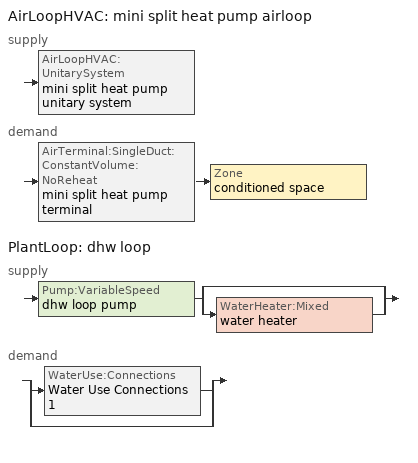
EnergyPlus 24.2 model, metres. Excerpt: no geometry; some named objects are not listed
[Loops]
AirLoopHVAC 'mini split heat pump airloop'
 supply: AirLoopHVAC:UnitarySystem 'mini split heat pump unitary system'
 demand: AirTerminal:SingleDuct:ConstantVolume:NoReheat 'mini split heat pump terminal' > Zone 'conditioned space'
PlantLoop 'dhw loop'
 supply: Pump:VariableSpeed 'dhw loop pump' > split
  | bypass
  | WaterHeater:Mixed 'water heater'
 demand: split
  | WaterUse:Connections 'Water Use Connections 1'
  | bypass
[ZoneControl:Thermostat]
conditioned space Thermostat: Zone or ZoneList=conditioned space; Control Type Schedule=conditioned space Thermostat Schedule; Control 1=conditioned space temperature setpoint; Temperature Difference Between Cutout And Setpoint {deltaC}=0
[ThermostatSetpoint:DualSetpoint]
conditioned space temperature setpoint: Heating Setpoint Temperature Schedule=heating setpoint; Cooling Setpoint Temperature Schedule=cooling setpoint
[AirLoopHVAC:UnitarySystem] Control Type=Load; Controlling Zone or Thermostat Location=conditioned space; Dehumidification Control Type=None; Availability Schedule=Always On Discrete; Fan Placement=BlowThrough; DX Heating Coil Sizing Ratio=1; Use DOAS DX Cooling Coil=No; Minimum Supply Air Temperature {C}=2; Latent Load Control=SensibleOnlyLoadControl; Heating Supply Air Flow Rate Method=SupplyAirFlowRate; No Load Supply Air Flow Rate Method=SupplyAirFlowRate; No Load Supply Air Flow Rate {m3/s}=0; No Load Supply Air Flow Rate Control Set To Low Speed=Yes; Maximum Supply Air Temperature {C}=48.8889; Maximum Outdoor Dry-Bulb Temperature for Supplemental Heater Operation {C}=21; Ancillary On-Cycle Electric Power {W}=0; Ancillary Off-Cycle Electric Power {W}=0
Name | Supply Fan | Supply Air Fan Operating Mode Schedule | Heating Coil | Cooling Supply Air Flow Rate Method | Heating Supply Air Flow Rate {m3/s} | Cooling Coil | Cooling Supply Air Flow Rate {m3/s} | Design Specification Multispeed Object
unit heater unitary system | unit heater supply fan | unit heater auto fan schedule | unit heater htg coil | None | 0.00141584
mini split heat pump unitary system | mini split heat pump supply fan | mini split heat pump auto fan schedule | mini split heat pump htg coil | SupplyAirFlowRate | 0.139696 | mini split heat pump clg coil | 0.139696 | Unitary System Performance Multispeed 1
[Fan:SystemModel] Availability Schedule=Always On Discrete; Speed Control Method=Discrete; Electric Power Minimum Flow Rate Fraction=0.2; Design Pressure Rise {Pa}=500; Motor Efficiency=1; Motor In Air Stream Fraction=1; Design Electric Power Consumption {W}=Autosize; Design Power Sizing Method=PowerPerFlow; Electric Power Per Unit Flow Rate Per Unit Pressure {W/((m3/s)-Pa)}=1.66667; Fan Total Efficiency=0.7; Motor Loss Radiative Fraction=0
Name | Design Maximum Air Flow Rate {m3/s} | Electric Power Per Unit Flow Rate {W/(m3/s)} | Number of Speeds | Speed Flow Fraction 1 | Speed Electric Power Fraction 1 | Speed Flow Fraction 2 | Speed Electric Power Fraction 2 | Speed Flow Fraction 3 | Speed Electric Power Fraction 3 | Speed Flow Fraction 4 | Speed Electric Power Fraction 4
unit heater supply fan | 0.00141584 | 1e-06 | 1 | 1 | 1
mini split heat pump supply fan | 0.17204 | 148.322 | 4 | 0.20706 | 0.00888 | 0.252 | 0.016 | 0.812 | 0.53539 | 1 | 1
[Coil:Heating:Fuel]
unit heater htg coil: Availability Schedule=Always On Discrete; Fuel Type=OtherFuel1; Burner Efficiency=0.3; Nominal Capacity {W}=0.293071; On Cycle Parasitic Electric Load {W}=0; Off Cycle Parasitic Fuel Load {W}=0
[ZoneHVAC:Baseboard:Convective:Electric]
electric baseboard: Availability Schedule=Always On Discrete; Heating Design Capacity {W}=19447.9; Efficiency=1
[AirTerminal:SingleDuct:ConstantVolume:NoReheat]
mini split heat pump terminal: Availability Schedule=Always On Discrete; Maximum Air Flow Rate {m3/s}=0.139696
[Zone equipment]
conditioned space: unit heater unitary system, electric baseboard, mini split heat pump terminal
[AirLoopHVAC]
mini split heat pump airloop: Design Supply Air Flow Rate {m3/s}=0.139696; Design Return Air Flow Fraction of Supply Air Flow=1
[Sizing:System]
mini split heat pump airloop: Type of Load to Size On=Sensible; Design Outdoor Air Flow Rate {m3/s}=Autosize; Central Heating Maximum System Air Flow Ratio=0.3; Preheat Design Temperature {C}=7; Preheat Design Humidity Ratio {kgWater/kgDryAir}=0.008; Precool Design Temperature {C}=12.8; Precool Design Humidity Ratio {kgWater/kgDryAir}=0.008; Central Cooling Design Supply Air Temperature {C}=12.8; Central Heating Design Supply Air Temperature {C}=16.7; Type of Zone Sum to Use=NonCoincident; 100% Outdoor Air in Cooling=Yes; 100% Outdoor Air in Heating=Yes; Central Cooling Design Supply Air Humidity Ratio {kgWater/kgDryAir}=0.0085; Central Heating Design Supply Air Humidity Ratio {kgWater/kgDryAir}=0.008; Cooling Supply Air Flow Rate Method=DesignDay; Cooling Supply Air Flow Rate {m3/s}=0; Cooling Supply Air Flow Rate Per Floor Area {m3/s-m2}=0.00996765; Cooling Fraction of Autosized Cooling Supply Air Flow Rate=1; Cooling Supply Air Flow Rate Per Unit Cooling Capacity {m3/s-W}=3.94755e-05; Heating Supply Air Flow Rate Method=DesignDay; Heating Supply Air Flow Rate {m3/s}=0; Heating Supply Air Flow Rate Per Floor Area {m3/s-m2}=0.00996765; Heating Fraction of Autosized Heating Supply Air Flow Rate=1; Heating Fraction of Autosized Cooling Supply Air Flow Rate=1; Heating Supply Air Flow Rate Per Unit Heating Capacity {m3/s-W}=3.15882e-05; System Outdoor Air Method=ZoneSum; Zone Maximum Outdoor Air Fraction=1; Cooling Design Capacity Method=CoolingDesignCapacity; Cooling Design Capacity {W}=Autosize; Cooling Design Capacity Per Floor Area {W/m2}=234.7; Fraction of Autosized Cooling Design Capacity=1; Heating Design Capacity Method=HeatingDesignCapacity; Heating Design Capacity {W}=Autosize; Heating Design Capacity Per Floor Area {W/m2}=157; Fraction of Autosized Heating Design Capacity=1; Central Cooling Capacity Control Method=OnOff; Occupant Diversity=Autosize
[AvailabilityManager:Scheduled]
mini split heat pump airloop Availability Manager: Schedule=Always On Discrete
[Coil:Heating:DX:MultiSpeed]
mini split heat pump htg coil: Availability Schedule=Always On Discrete; Minimum Outdoor Dry-Bulb Temperature for Compressor Operation {C}=-28.8889; Crankcase Heater Capacity {W}=50; Maximum Outdoor Dry-Bulb Temperature for Crankcase Heater Operation {C}=10; Defrost Energy Input Ratio Function of Temperature Curve=Defrosteir; Maximum Outdoor Dry-Bulb Temperature for Defrost Operation {C}=4.44444; Defrost Strategy=ReverseCycle; Defrost Control=Timed; Defrost Time Period Fraction=0.058333; Resistive Defrost Heater Capacity {W}=AutoSize; Apply Part Load Fraction to Speeds Greater than 1=No; Fuel Type=Electricity; Region number for Calculating HSPF=4; Number of Speeds=2; Speed Gross Rated Heating Capacity 1 {W}=806.475; Speed Gross Rated Heating COP 1 {W/W}=3.9844; Speed Rated Air Flow Rate 1 {m3/s}=0.0433122; Speed Rated Supply Air Fan Power Per Volume Flow Rate 2017 1 {W/(m3/s)}=773.3; Speed Rated Supply Air Fan Power Per Volume Flow Rate 2023 1 {W/(m3/s)}=934.4; Speed Heating Capacity Function of Temperature Curve Name 1=Heat-CAP-fT1; Speed Heating Capacity Function of Flow Fraction Curve Name 1=Heat-CAP-fFF1; Speed Energy Input Ratio Function of Temperature Curve Name 1=Heat-EIR-fT1; Speed Energy Input Ratio Function of Flow Fraction Curve Name 1=Heat-EIR-fFF1; Speed Part Load Fraction Correlation Curve Name 1=Heat-PLF-fPLR1; Speed Rated Waste Heat Fraction of Power Input 1=0.2; Speed Waste Heat Function of Temperature Curve Name 1=ConstantBiquadratic 1; Speed Gross Rated Heating Capacity 2 {W}=3176.48; Speed Gross Rated Heating COP 2 {W/W}=2.70544; Speed Rated Air Flow Rate 2 {m3/s}=0.171877; Speed Rated Supply Air Fan Power Per Volume Flow Rate 2017 2 {W/(m3/s)}=773.3; Speed Rated Supply Air Fan Power Per Volume Flow Rate 2023 2 {W/(m3/s)}=934.4; Speed Heating Capacity Function of Temperature Curve Name 2=Heat-CAP-fT2; Speed Heating Capacity Function of Flow Fraction Curve Name 2=Heat-CAP-fFF2; Speed Energy Input Ratio Function of Temperature Curve Name 2=Heat-EIR-fT2; Speed Energy Input Ratio Function of Flow Fraction Curve Name 2=Heat-EIR-fFF2; Speed Part Load Fraction Correlation Curve Name 2=Heat-PLF-fPLR2; Speed Rated Waste Heat Fraction of Power Input 2=0.2; Speed Waste Heat Function of Temperature Curve Name 2=ConstantBiquadratic 1
[Coil:Cooling:DX:MultiSpeed]
mini split heat pump clg coil: Availability Schedule=Always On Discrete; Condenser Type=AirCooled; Minimum Outdoor Dry-Bulb Temperature for Compressor Operation {C}=-25; Apply Part Load Fraction to Speeds Greater than 1=No; Apply Latent Degradation to Speeds Greater than 1=No; Crankcase Heater Capacity {W}=50; Maximum Outdoor Dry-Bulb Temperature for Crankcase Heater Operation {C}=10; Basin Heater Capacity {W/K}=0; Basin Heater Setpoint Temperature {C}=2; Fuel Type=Electricity; Number of Speeds=2; Speed Gross Rated Total Cooling Capacity 1 {W}=663.212; Speed Gross Rated Sensible Heat Ratio 1=0.806404; Speed Gross Rated Cooling COP 1 {W/W}=3.24129; Speed Rated Air Flow Rate 1 {m3/s}=0.035588; Speed Rated Evaporator Fan Power Per Volume Flow Rate 2017 1 {W/(m3/s)}=773.3; Speed Rated Evaporator Fan Power Per Volume Flow Rate 2023 1 {W/(m3/s)}=934.4; Speed Total Cooling Capacity Function of Temperature Curve Name 1=Cool-CAP-fT1; Speed Total Cooling Capacity Function of Flow Fraction Curve Name 1=Cool-CAP-fFF1; Speed Energy Input Ratio Function of Temperature Curve Name 1=Cool-EIR-fT1; Speed Energy Input Ratio Function of Flow Fraction Curve Name 1=Cool-EIR-fFF1; Speed Part Load Fraction Correlation Curve Name 1=Cool-PLF-fPLR1; Speed Nominal Time for Condensate Removal to Begin 1 {s}=1000; Speed Ratio of Initial Moisture Evaporation Rate and Steady State Latent Capacity 1=1.5; Speed Maximum Cycling Rate 1 {cycles/hr}=3; Speed Latent Capacity Time Constant 1 {s}=45; Speed Rated Waste Heat Fraction of Power Input 1=0.2; Speed Waste Heat Function of Temperature Curve Name 1=ConstantBiquadratic; Speed Evaporative Condenser Effectiveness 1=0.9; Speed Evaporative Condenser Air Flow Rate 1 {m3/s}=AutoSize; Speed Rated Evaporative Condenser Pump Power Consumption 1 {W}=AutoSize; Speed Gross Rated Total Cooling Capacity 2 {W}=2613.66; Speed Gross Rated Sensible Heat Ratio 2=0.759942; Speed Gross Rated Cooling COP 2 {W/W}=2.58185; Speed Rated Air Flow Rate 2 {m3/s}=0.139564; Speed Rated Evaporator Fan Power Per Volume Flow Rate 2017 2 {W/(m3/s)}=773.3; Speed Rated Evaporator Fan Power Per Volume Flow Rate 2023 2 {W/(m3/s)}=934.4; Speed Total Cooling Capacity Function of Temperature Curve Name 2=Cool-CAP-fT2; Speed Total Cooling Capacity Function of Flow Fraction Curve Name 2=Cool-CAP-fFF2; Speed Energy Input Ratio Function of Temperature Curve Name 2=Cool-EIR-fT2; Speed Energy Input Ratio Function of Flow Fraction Curve Name 2=Cool-EIR-fFF2; Speed Part Load Fraction Correlation Curve Name 2=Cool-PLF-fPLR2; Speed Nominal Time for Condensate Removal to Begin 2 {s}=1000; Speed Ratio of Initial Moisture Evaporation Rate and Steady State Latent Capacity 2=1.5; Speed Maximum Cycling Rate 2 {cycles/hr}=3; Speed Latent Capacity Time Constant 2 {s}=45; Speed Rated Waste Heat Fraction of Power Input 2=0.2; Speed Waste Heat Function of Temperature Curve Name 2=ConstantBiquadratic; Speed Evaporative Condenser Effectiveness 2=0.9; Speed Evaporative Condenser Air Flow Rate 2 {m3/s}=AutoSize; Speed Rated Evaporative Condenser Pump Power Consumption 2 {W}=AutoSize
[UnitarySystemPerformance:Multispeed]
Unitary System Performance Multispeed 1: Number of Speeds for Heating=2; Number of Speeds for Cooling=2; Single Mode Operation=No; No Load Supply Air Flow Rate Ratio=1; Heating Speed Supply Air Flow Ratio 1=0.310345; Cooling Speed Supply Air Flow Ratio 1=0.255; Heating Speed Supply Air Flow Ratio 2=1.23153; Cooling Speed Supply Air Flow Ratio 2=1
[PlantLoop]
dhw loop: Fluid Type=Water; Plant Equipment Operation Scheme=dhw loop Operation Schemes; Maximum Loop Temperature {C}=100; Minimum Loop Temperature {C}=0; Maximum Loop Flow Rate {m3/s}=0.01; Minimum Loop Flow Rate {m3/s}=0; Plant Loop Volume {m3}=0.003; Load Distribution Scheme=Optimal; Plant Loop Demand Calculation Scheme=SingleSetpoint; Common Pipe Simulation=None
[Sizing:Plant]
dhw loop: Loop Type=Heating; Design Loop Exit Temperature {C}=56; Loop Design Temperature Difference {deltaC}=5.55556; Sizing Option=NonCoincident; Zone Timesteps in Averaging Window=1; Coincident Sizing Factor Mode=None
[Pump:VariableSpeed]
dhw loop pump: Design Maximum Flow Rate {m3/s}=0.01; Design Pump Head {Pa}=1; Design Power Consumption {W}=0; Motor Efficiency=0.85; Fraction of Motor Inefficiencies to Fluid Stream=0; Coefficient 1 of the Part Load Performance Curve=0; Coefficient 2 of the Part Load Performance Curve=1; Coefficient 3 of the Part Load Performance Curve=0; Coefficient 4 of the Part Load Performance Curve=0; Design Minimum Flow Rate {m3/s}=0; Pump Control Type=Intermittent; Skin Loss Radiative Fraction=0.5; Design Power Sizing Method=PowerPerFlowPerPressure; Design Electric Power per Unit Flow Rate {W/(m3/s)}=348701.1; Design Shaft Power per Unit Flow Rate per Unit Head {W/((m3/s)-Pa)}=1.28205; Design Minimum Flow Rate Fraction=0
[WaterHeater:Mixed]
water heater: Tank Volume {m3}=0.221447; Setpoint Temperature Schedule=water heater setpoint; Deadband Temperature Difference {deltaC}=2; Maximum Temperature Limit {C}=99; Heater Control Type=Cycle; Heater Maximum Capacity {W}=5500.06; Heater Minimum Capacity {W}=0; Heater Ignition Minimum Flow Rate {m3/s}=0; Heater Ignition Delay {s}=0; Heater Fuel Type=Electricity; Heater Thermal Efficiency=1; Off Cycle Parasitic Fuel Consumption Rate {W}=0; Off Cycle Parasitic Fuel Type=Electricity; Off Cycle Parasitic Heat Fraction to Tank=0; On Cycle Parasitic Fuel Consumption Rate {W}=0; On Cycle Parasitic Fuel Type=Electricity; On Cycle Parasitic Heat Fraction to Tank=0; Ambient Temperature Indicator=Zone; Ambient Temperature Zone=conditioned space; Off Cycle Loss Coefficient to Ambient Temperature {W/K}=2.93714; Off Cycle Loss Fraction to Zone=1; On Cycle Loss Coefficient to Ambient Temperature {W/K}=2.93714; On Cycle Loss Fraction to Zone=1; Use Side Effectiveness=1; Source Side Effectiveness=1; Use Side Design Flow Rate {m3/s}=Autosize; Source Side Design Flow Rate {m3/s}=Autosize; Indirect Water Heating Recovery Time {hr}=1.5; Source Side Flow Control Mode=IndirectHeatPrimarySetpoint
[WaterHeater:Sizing]
water heater: Design Mode=PeakDraw; Time Storage Can Meet Peak Draw {hr}=0.538503; Time for Tank Recovery {hr}=0; Nominal Tank Volume for Autosizing Plant Connections {m3}=1
[SetpointManager:Scheduled]
Setpoint Manager Scheduled 1: Control Variable=Temperature; Schedule=dhw temp
[WaterUse:Connections]
Water Use Connections 1: Drain Water Heat Exchanger Type=None; Drain Water Heat Exchanger Destination=Plant; Water Use Equipment Name 1=dhw fixtures; Water Use Equipment Name 2=dhw distribution waste; Water Use Equipment Name 3=clothes washer; Water Use Equipment Name 4=dishwasher
[WaterUse:Equipment]
Name | Peak Flow Rate {m3/s} | Flow Rate Fraction Schedule | Target Temperature Schedule
dhw fixtures | 4.4366e-06 | dhw fixtures schedule | mixed water temperature schedule
dhw distribution waste | 1.34499e-06 | dhw fixtures schedule | mixed water temperature schedule
clothes washer | 9.69919e-07 | clothes washer schedule
dishwasher | 2.90872e-07 | dishwasher schedule
[PlantEquipmentOperationSchemes]
dhw loop Operation Schemes: Control Scheme Object Type 1=PlantEquipmentOperation:HeatingLoad; Control Scheme Name 1=dhw loop Heating Operation Scheme; Control Scheme Schedule Name 1=Always On Discrete
[PlantEquipmentOperation:HeatingLoad]
dhw loop Heating Operation Scheme: Load Range Lower Limit 1 {W}=0; Load Range Upper Limit 1 {W}=1000000000; Range Equipment List Name 1=dhw loop Heating Equipment List
[PlantEquipmentList]
dhw loop Heating Equipment List: WaterHeater:Mixed, water heater
[EnergyManagementSystem:GlobalVariable]
infil_program_Qfan
infil_program_Qinf
mini_split_heat_pump_airloop_Fan_RTF
natural_vent_program_Qnv
natural_vent_program_Qwhf
[EnergyManagementSystem:InternalVariable]
mini_split_heat_pump_airloop_max_sup_fan_mfr: Internal Data Index Key=mini split heat pump supply fan; Internal Data Type=Fan Maximum Mass Flow Rate
[EnergyManagementSystem:Sensor]
Name | Output:Variable or Output:Meter Index Key | Output:Variable or Output:Meter
airflow_gain | infil flow | Infiltration Sensible Heat Gain Energy
airflow_gain_1 | natural vent flow | Infiltration Sensible Heat Gain Energy
airflow_gain_2 | whole house fan flow | Infiltration Sensible Heat Gain Energy
airflow_loss | infil flow | Infiltration Sensible Heat Loss Energy
airflow_loss_1 | natural vent flow | Infiltration Sensible Heat Loss Energy
airflow_loss_2 | whole house fan flow | Infiltration Sensible Heat Loss Energy
clg_load_cond |  | Cooling:EnergyTransfer:Zone:CONDITIONED SPACE
clg_sp_s; clg_sp_s_1 | cooling setpoint | Schedule Value
clothes_dryer_exhaust_0_sch_s | clothes dryer exhaust 0 schedule | Schedule Value
conditioned_space_clg_unmet_s | conditioned space | Zone Cooling Setpoint Not Met Time
conditioned_space_htg_unmet_s | conditioned space | Zone Heating Setpoint Not Met Time
cool_season | cooling season schedule | Schedule Value
dhw_loss | water heater | Water Heater Heat Loss Energy
dhw_rtf | water heater | Water Heater Runtime Fraction
fridge_tin_s; tin_s; tin_s_1 | conditioned space | Zone Mean Air Temperature
htg_load_cond |  | Heating:EnergyTransfer:Zone:CONDITIONED SPACE
htg_sp_s; htg_sp_s_1 | heating setpoint | Schedule Value
ig_ee_conv | clothes dryer | Electric Equipment Convective Heating Energy
ig_ee_conv_1 | clothes washer | Electric Equipment Convective Heating Energy
ig_ee_conv_2 | cooking range | Electric Equipment Convective Heating Energy
ig_ee_conv_3 | dishwasher | Electric Equipment Convective Heating Energy
ig_ee_conv_4 | fridge | Electric Equipment Convective Heating Energy
ig_ee_conv_5 | misc plug loads | Electric Equipment Convective Heating Energy
ig_ee_conv_6 | whole house fan | Electric Equipment Convective Heating Energy
ig_ee_rad | clothes dryer | Electric Equipment Radiant Heating Energy
ig_ee_rad_1 | clothes washer | Electric Equipment Radiant Heating Energy
ig_ee_rad_2 | cooking range | Electric Equipment Radiant Heating Energy
ig_ee_rad_3 | dishwasher | Electric Equipment Radiant Heating Energy
ig_ee_rad_4 | fridge | Electric Equipment Radiant Heating Energy
ig_ee_rad_5 | misc plug loads | Electric Equipment Radiant Heating Energy
ig_ee_rad_6 | whole house fan | Electric Equipment Radiant Heating Energy
ig_lgt_conv | interior lighting | Lights Convective Heating Energy
ig_lgt_rad | interior lighting | Lights Radiant Heating Energy
ig_lgt_vis | interior lighting | Lights Visible Radiation Heating Energy
ig_oe_conv | clothes dryer 1 | Other Equipment Convective Heating Energy
ig_oe_conv_1 | cooking range 1 | Other Equipment Convective Heating Energy
ig_oe_conv_2 | general water use latent | Other Equipment Convective Heating Energy
ig_oe_conv_3 | general water use sensible | Other Equipment Convective Heating Energy
ig_oe_conv_4 | water heater energy adjustment1 | Other Equipment Convective Heating Energy
ig_oe_rad | clothes dryer 1 | Other Equipment Radiant Heating Energy
ig_oe_rad_1 | cooking range 1 | Other Equipment Radiant Heating Energy
ig_oe_rad_2 | general water use latent | Other Equipment Radiant Heating Energy
ig_oe_rad_3 | general water use sensible | Other Equipment Radiant Heating Energy
ig_oe_rad_4 | water heater energy adjustment1 | Other Equipment Radiant Heating Energy
ig_ppl_conv | occupants | People Convective Heating Energy
ig_ppl_rad | occupants | People Radiant Heating Energy
im_conv | furniture mass conditioned space 1 | Surface Inside Face Convection Heat Gain Energy
im_conv_1 | partition wall mass | Surface Inside Face Convection Heat Gain Energy
im_ig | furniture mass conditioned space 1 | Surface Inside Face Internal Gains Radiation Heat Gain Energy
im_ig_1 | partition wall mass | Surface Inside Face Internal Gains Radiation Heat Gain Energy
im_lgt | furniture mass conditioned space 1 | Surface Inside Face Lights Radiation Heat Gain Energy
im_lgt_1 | partition wall mass | Surface Inside Face Lights Radiation Heat Gain Energy
im_sol | furniture mass conditioned space 1 | Surface Inside Face Solar Radiation Heat Gain Energy
im_sol_1 | partition wall mass | Surface Inside Face Solar Radiation Heat Gain Energy
im_surf | furniture mass conditioned space 1 | Surface Inside Face Net Surface Thermal Radiation Heat Gain Energy
im_surf_1 | partition wall mass | Surface Inside Face Net Surface Thermal Radiation Heat Gain Energy
mech_vent_bath_fan_0_sch_s | mech vent bath fan 0 schedule | Schedule Value
mech_vent_range_fan_0_sch_s | mech vent range fan 0 schedule | Schedule Value
mini_split_heat_pump_airloop_Fan_RTF_s | mini split heat pump supply fan | Fan Runtime Fraction Speed 1
mini_split_heat_pump_airloop_Fan_RTF_s_1 | mini split heat pump supply fan | Fan Runtime Fraction Speed 2
mini_split_heat_pump_airloop_Fan_RTF_s_2 | mini split heat pump supply fan | Fan Runtime Fraction Speed 3
mini_split_heat_pump_airloop_Fan_RTF_s_3 | mini split heat pump supply fan | Fan Runtime Fraction Speed 4
mini_split_heat_pump_clg_coil_s | mini split heat pump clg coil | Cooling Coil Total Cooling Energy
mini_split_heat_pump_htg_coil_s | mini split heat pump htg coil | Heating Coil Heating Energy
mini_split_heat_pump_supply_fan_s | mini split heat pump supply fan | Fan Electricity Energy
mv_conv | mech vent bath fan 0 | Electric Equipment Convective Heating Energy
mv_conv_1 | mech vent house fan | Electric Equipment Convective Heating Energy
mv_conv_2 | mech vent house fan cfis | Electric Equipment Convective Heating Energy
mv_conv_3 | mech vent range fan 0 | Electric Equipment Convective Heating Energy
mv_conv_4 | mech vent house fan latent load | Other Equipment Convective Heating Energy
mv_conv_5 | mech vent house fan sensible load | Other Equipment Convective Heating Energy
mv_rad | mech vent bath fan 0 | Electric Equipment Radiant Heating Energy
mv_rad_1 | mech vent house fan | Electric Equipment Radiant Heating Energy
mv_rad_2 | mech vent house fan cfis | Electric Equipment Radiant Heating Energy
mv_rad_3 | mech vent range fan 0 | Electric Equipment Radiant Heating Energy
mv_rad_4 | mech vent house fan latent load | Other Equipment Radiant Heating Energy
mv_rad_5 | mech vent house fan sensible load | Other Equipment Radiant Heating Energy
natural_vent_s | natural vent schedule | Schedule Value
out_pb_s |  | Site Outdoor Air Barometric Pressure
out_wt_s |  | Site Outdoor Air Humidity Ratio
site_vw_s |  | Site Wind Speed
ss_back_out | Window1 | Surface Window Shortwave from Zone Back Out Window Heat Transfer Rate
ss_back_out_1 | Window10 | Surface Window Shortwave from Zone Back Out Window Heat Transfer Rate
ss_back_out_10 | Window5 | Surface Window Shortwave from Zone Back Out Window Heat Transfer Rate
ss_back_out_11 | Window6 | Surface Window Shortwave from Zone Back Out Window Heat Transfer Rate
ss_back_out_12 | Window8 | Surface Window Shortwave from Zone Back Out Window Heat Transfer Rate
ss_back_out_13 | Window9 | Surface Window Shortwave from Zone Back Out Window Heat Transfer Rate
ss_back_out_2 | Window11 | Surface Window Shortwave from Zone Back Out Window Heat Transfer Rate
ss_back_out_3 | Window13 | Surface Window Shortwave from Zone Back Out Window Heat Transfer Rate
ss_back_out_4 | Window15 | Surface Window Shortwave from Zone Back Out Window Heat Transfer Rate
ss_back_out_5 | Window16 | Surface Window Shortwave from Zone Back Out Window Heat Transfer Rate
ss_back_out_6 | Window17 | Surface Window Shortwave from Zone Back Out Window Heat Transfer Rate
ss_back_out_7 | Window2 | Surface Window Shortwave from Zone Back Out Window Heat Transfer Rate
ss_back_out_8 | Window3 | Surface Window Shortwave from Zone Back Out Window Heat Transfer Rate
ss_back_out_9 | Window4 | Surface Window Shortwave from Zone Back Out Window Heat Transfer Rate
ss_conv | Door1 | Surface Inside Face Convection Heat Gain Energy
ss_conv_1 | Door2 | Surface Inside Face Convection Heat Gain Energy
ss_conv_10 | Window3 | Surface Inside Face Convection Heat Gain Energy
ss_conv_11 | Window4 | Surface Inside Face Convection Heat Gain Energy
ss_conv_12 | Window5 | Surface Inside Face Convection Heat Gain Energy
ss_conv_13 | Window6 | Surface Inside Face Convection Heat Gain Energy
ss_conv_14 | Window8 | Surface Inside Face Convection Heat Gain Energy
ss_conv_15 | Window9 | Surface Inside Face Convection Heat Gain Energy
ss_conv_2 | Window1 | Surface Inside Face Convection Heat Gain Energy
ss_conv_3 | Window10 | Surface Inside Face Convection Heat Gain Energy
ss_conv_4 | Window11 | Surface Inside Face Convection Heat Gain Energy
ss_conv_5 | Window13 | Surface Inside Face Convection Heat Gain Energy
ss_conv_6 | Window15 | Surface Inside Face Convection Heat Gain Energy
ss_conv_7 | Window16 | Surface Inside Face Convection Heat Gain Energy
ss_conv_8 | Window17 | Surface Inside Face Convection Heat Gain Energy
ss_conv_9 | Window2 | Surface Inside Face Convection Heat Gain Energy
ss_ig | Door1 | Surface Inside Face Internal Gains Radiation Heat Gain Energy
ss_ig_1 | Door2 | Surface Inside Face Internal Gains Radiation Heat Gain Energy
ss_ig_10 | Window3 | Surface Inside Face Internal Gains Radiation Heat Gain Energy
ss_ig_11 | Window4 | Surface Inside Face Internal Gains Radiation Heat Gain Energy
ss_ig_12 | Window5 | Surface Inside Face Internal Gains Radiation Heat Gain Energy
ss_ig_13 | Window6 | Surface Inside Face Internal Gains Radiation Heat Gain Energy
ss_ig_14 | Window8 | Surface Inside Face Internal Gains Radiation Heat Gain Energy
ss_ig_15 | Window9 | Surface Inside Face Internal Gains Radiation Heat Gain Energy
ss_ig_2 | Window1 | Surface Inside Face Internal Gains Radiation Heat Gain Energy
ss_ig_3 | Window10 | Surface Inside Face Internal Gains Radiation Heat Gain Energy
ss_ig_4 | Window11 | Surface Inside Face Internal Gains Radiation Heat Gain Energy
ss_ig_5 | Window13 | Surface Inside Face Internal Gains Radiation Heat Gain Energy
ss_ig_6 | Window15 | Surface Inside Face Internal Gains Radiation Heat Gain Energy
ss_ig_7 | Window16 | Surface Inside Face Internal Gains Radiation Heat Gain Energy
ss_ig_8 | Window17 | Surface Inside Face Internal Gains Radiation Heat Gain Energy
ss_ig_9 | Window2 | Surface Inside Face Internal Gains Radiation Heat Gain Energy
ss_lgt | Door1 | Surface Inside Face Lights Radiation Heat Gain Energy
ss_lgt_1 | Door2 | Surface Inside Face Lights Radiation Heat Gain Energy
ss_sol | Door1 | Surface Inside Face Solar Radiation Heat Gain Energy
ss_sol_1 | Door2 | Surface Inside Face Solar Radiation Heat Gain Energy
ss_surf | Door1 | Surface Inside Face Net Surface Thermal Radiation Heat Gain Energy
ss_surf_1 | Door2 | Surface Inside Face Net Surface Thermal Radiation Heat Gain Energy
ss_surf_10 | Window3 | Surface Inside Face Net Surface Thermal Radiation Heat Gain Energy
ss_surf_11 | Window4 | Surface Inside Face Net Surface Thermal Radiation Heat Gain Energy
ss_surf_12 | Window5 | Surface Inside Face Net Surface Thermal Radiation Heat Gain Energy
ss_surf_13 | Window6 | Surface Inside Face Net Surface Thermal Radiation Heat Gain Energy
ss_surf_14 | Window8 | Surface Inside Face Net Surface Thermal Radiation Heat Gain Energy
ss_surf_15 | Window9 | Surface Inside Face Net Surface Thermal Radiation Heat Gain Energy
ss_surf_2 | Window1 | Surface Inside Face Net Surface Thermal Radiation Heat Gain Energy
ss_surf_3 | Window10 | Surface Inside Face Net Surface Thermal Radiation Heat Gain Energy
ss_surf_4 | Window11 | Surface Inside Face Net Surface Thermal Radiation Heat Gain Energy
ss_surf_5 | Window13 | Surface Inside Face Net Surface Thermal Radiation Heat Gain Energy
ss_surf_6 | Window15 | Surface Inside Face Net Surface Thermal Radiation Heat Gain Energy
ss_surf_7 | Window16 | Surface Inside Face Net Surface Thermal Radiation Heat Gain Energy
ss_surf_8 | Window17 | Surface Inside Face Net Surface Thermal Radiation Heat Gain Energy
ss_surf_9 | Window2 | Surface Inside Face Net Surface Thermal Radiation Heat Gain Energy
ss_trans_in | Window1 | Surface Window Transmitted Solar Radiation Rate
ss_trans_in_1 | Window10 | Surface Window Transmitted Solar Radiation Rate
ss_trans_in_10 | Window5 | Surface Window Transmitted Solar Radiation Rate
ss_trans_in_11 | Window6 | Surface Window Transmitted Solar Radiation Rate
ss_trans_in_12 | Window8 | Surface Window Transmitted Solar Radiation Rate
ss_trans_in_13 | Window9 | Surface Window Transmitted Solar Radiation Rate
ss_trans_in_2 | Window11 | Surface Window Transmitted Solar Radiation Rate
ss_trans_in_3 | Window13 | Surface Window Transmitted Solar Radiation Rate
ss_trans_in_4 | Window15 | Surface Window Transmitted Solar Radiation Rate
ss_trans_in_5 | Window16 | Surface Window Transmitted Solar Radiation Rate
ss_trans_in_6 | Window17 | Surface Window Transmitted Solar Radiation Rate
ss_trans_in_7 | Window2 | Surface Window Transmitted Solar Radiation Rate
ss_trans_in_8 | Window3 | Surface Window Transmitted Solar Radiation Rate
ss_trans_in_9 | Window4 | Surface Window Transmitted Solar Radiation Rate
ss_trans_out | Window1 | Surface Inside Face Initial Transmitted Diffuse Transmitted Out Window Solar Radiation Rate
ss_trans_out_1 | Window10 | Surface Inside Face Initial Transmitted Diffuse Transmitted Out Window Solar Radiation Rate
ss_trans_out_10 | Window5 | Surface Inside Face Initial Transmitted Diffuse Transmitted Out Window Solar Radiation Rate
ss_trans_out_11 | Window6 | Surface Inside Face Initial Transmitted Diffuse Transmitted Out Window Solar Radiation Rate
ss_trans_out_12 | Window8 | Surface Inside Face Initial Transmitted Diffuse Transmitted Out Window Solar Radiation Rate
ss_trans_out_13 | Window9 | Surface Inside Face Initial Transmitted Diffuse Transmitted Out Window Solar Radiation Rate
ss_trans_out_2 | Window11 | Surface Inside Face Initial Transmitted Diffuse Transmitted Out Window Solar Radiation Rate
ss_trans_out_3 | Window13 | Surface Inside Face Initial Transmitted Diffuse Transmitted Out Window Solar Radiation Rate
ss_trans_out_4 | Window15 | Surface Inside Face Initial Transmitted Diffuse Transmitted Out Window Solar Radiation Rate
ss_trans_out_5 | Window16 | Surface Inside Face Initial Transmitted Diffuse Transmitted Out Window Solar Radiation Rate
ss_trans_out_6 | Window17 | Surface Inside Face Initial Transmitted Diffuse Transmitted Out Window Solar Radiation Rate
ss_trans_out_7 | Window2 | Surface Inside Face Initial Transmitted Diffuse Transmitted Out Window Solar Radiation Rate
ss_trans_out_8 | Window3 | Surface Inside Face Initial Transmitted Diffuse Transmitted Out Window Solar Radiation Rate
ss_trans_out_9 | Window4 | Surface Inside Face Initial Transmitted Diffuse Transmitted Out Window Solar Radiation Rate
s_conv | Floor1 | Surface Inside Face Convection Heat Gain Energy
s_conv_1 | Floor2 | Surface Inside Face Convection Heat Gain Energy
s_conv_10 | Wall1:0 | Surface Inside Face Convection Heat Gain Energy
s_conv_11 | Wall1:180 | Surface Inside Face Convection Heat Gain Energy
s_conv_12 | Wall1:270 | Surface Inside Face Convection Heat Gain Energy
s_conv_13 | Wall1:90 | Surface Inside Face Convection Heat Gain Energy
s_conv_14 | Wall2:0 | Surface Inside Face Convection Heat Gain Energy
s_conv_15 | Wall2:180 | Surface Inside Face Convection Heat Gain Energy
s_conv_16 | Wall2:270 | Surface Inside Face Convection Heat Gain Energy
s_conv_17 | Wall2:90 | Surface Inside Face Convection Heat Gain Energy
s_conv_2 | FoundationWall1 | Surface Inside Face Convection Heat Gain Energy
s_conv_3 | inferred conditioned ceiling | Surface Inside Face Convection Heat Gain Energy
s_conv_4 | inferred conditioned floor | Surface Inside Face Convection Heat Gain Energy
s_conv_5 | RimJoist1:0 | Surface Inside Face Convection Heat Gain Energy
s_conv_6 | RimJoist1:180 | Surface Inside Face Convection Heat Gain Energy
s_conv_7 | RimJoist1:270 | Surface Inside Face Convection Heat Gain Energy
s_conv_8 | RimJoist1:90 | Surface Inside Face Convection Heat Gain Energy
s_conv_9 | Slab1 | Surface Inside Face Convection Heat Gain Energy
s_ig | Floor1 | Surface Inside Face Internal Gains Radiation Heat Gain Energy
s_ig_1 | Floor2 | Surface Inside Face Internal Gains Radiation Heat Gain Energy
s_ig_10 | Wall1:0 | Surface Inside Face Internal Gains Radiation Heat Gain Energy
s_ig_11 | Wall1:180 | Surface Inside Face Internal Gains Radiation Heat Gain Energy
s_ig_12 | Wall1:270 | Surface Inside Face Internal Gains Radiation Heat Gain Energy
s_ig_13 | Wall1:90 | Surface Inside Face Internal Gains Radiation Heat Gain Energy
s_ig_14 | Wall2:0 | Surface Inside Face Internal Gains Radiation Heat Gain Energy
s_ig_15 | Wall2:180 | Surface Inside Face Internal Gains Radiation Heat Gain Energy
s_ig_16 | Wall2:270 | Surface Inside Face Internal Gains Radiation Heat Gain Energy
s_ig_17 | Wall2:90 | Surface Inside Face Internal Gains Radiation Heat Gain Energy
s_ig_2 | FoundationWall1 | Surface Inside Face Internal Gains Radiation Heat Gain Energy
s_ig_3 | inferred conditioned ceiling | Surface Inside Face Internal Gains Radiation Heat Gain Energy
s_ig_4 | inferred conditioned floor | Surface Inside Face Internal Gains Radiation Heat Gain Energy
s_ig_5 | RimJoist1:0 | Surface Inside Face Internal Gains Radiation Heat Gain Energy
s_ig_6 | RimJoist1:180 | Surface Inside Face Internal Gains Radiation Heat Gain Energy
s_ig_7 | RimJoist1:270 | Surface Inside Face Internal Gains Radiation Heat Gain Energy
s_ig_8 | RimJoist1:90 | Surface Inside Face Internal Gains Radiation Heat Gain Energy
s_ig_9 | Slab1 | Surface Inside Face Internal Gains Radiation Heat Gain Energy
s_lgt | Floor1 | Surface Inside Face Lights Radiation Heat Gain Energy
s_lgt_1 | Floor2 | Surface Inside Face Lights Radiation Heat Gain Energy
s_lgt_10 | Wall1:0 | Surface Inside Face Lights Radiation Heat Gain Energy
s_lgt_11 | Wall1:180 | Surface Inside Face Lights Radiation Heat Gain Energy
s_lgt_12 | Wall1:270 | Surface Inside Face Lights Radiation Heat Gain Energy
s_lgt_13 | Wall1:90 | Surface Inside Face Lights Radiation Heat Gain Energy
s_lgt_14 | Wall2:0 | Surface Inside Face Lights Radiation Heat Gain Energy
s_lgt_15 | Wall2:180 | Surface Inside Face Lights Radiation Heat Gain Energy
s_lgt_16 | Wall2:270 | Surface Inside Face Lights Radiation Heat Gain Energy
s_lgt_17 | Wall2:90 | Surface Inside Face Lights Radiation Heat Gain Energy
s_lgt_2 | FoundationWall1 | Surface Inside Face Lights Radiation Heat Gain Energy
s_lgt_3 | inferred conditioned ceiling | Surface Inside Face Lights Radiation Heat Gain Energy
s_lgt_4 | inferred conditioned floor | Surface Inside Face Lights Radiation Heat Gain Energy
s_lgt_5 | RimJoist1:0 | Surface Inside Face Lights Radiation Heat Gain Energy
s_lgt_6 | RimJoist1:180 | Surface Inside Face Lights Radiation Heat Gain Energy
s_lgt_7 | RimJoist1:270 | Surface Inside Face Lights Radiation Heat Gain Energy
s_lgt_8 | RimJoist1:90 | Surface Inside Face Lights Radiation Heat Gain Energy
s_lgt_9 | Slab1 | Surface Inside Face Lights Radiation Heat Gain Energy
s_sol | Floor1 | Surface Inside Face Solar Radiation Heat Gain Energy
s_sol_1 | Floor2 | Surface Inside Face Solar Radiation Heat Gain Energy
s_sol_10 | Wall1:0 | Surface Inside Face Solar Radiation Heat Gain Energy
s_sol_11 | Wall1:180 | Surface Inside Face Solar Radiation Heat Gain Energy
s_sol_12 | Wall1:270 | Surface Inside Face Solar Radiation Heat Gain Energy
s_sol_13 | Wall1:90 | Surface Inside Face Solar Radiation Heat Gain Energy
s_sol_14 | Wall2:0 | Surface Inside Face Solar Radiation Heat Gain Energy
s_sol_15 | Wall2:180 | Surface Inside Face Solar Radiation Heat Gain Energy
s_sol_16 | Wall2:270 | Surface Inside Face Solar Radiation Heat Gain Energy
s_sol_17 | Wall2:90 | Surface Inside Face Solar Radiation Heat Gain Energy
s_sol_2 | FoundationWall1 | Surface Inside Face Solar Radiation Heat Gain Energy
s_sol_3 | inferred conditioned ceiling | Surface Inside Face Solar Radiation Heat Gain Energy
s_sol_4 | inferred conditioned floor | Surface Inside Face Solar Radiation Heat Gain Energy
s_sol_5 | RimJoist1:0 | Surface Inside Face Solar Radiation Heat Gain Energy
s_sol_6 | RimJoist1:180 | Surface Inside Face Solar Radiation Heat Gain Energy
s_sol_7 | RimJoist1:270 | Surface Inside Face Solar Radiation Heat Gain Energy
s_sol_8 | RimJoist1:90 | Surface Inside Face Solar Radiation Heat Gain Energy
s_sol_9 | Slab1 | Surface Inside Face Solar Radiation Heat Gain Energy
s_surf | Floor1 | Surface Inside Face Net Surface Thermal Radiation Heat Gain Energy
s_surf_1 | Floor2 | Surface Inside Face Net Surface Thermal Radiation Heat Gain Energy
s_surf_10 | Wall1:0 | Surface Inside Face Net Surface Thermal Radiation Heat Gain Energy
s_surf_11 | Wall1:180 | Surface Inside Face Net Surface Thermal Radiation Heat Gain Energy
s_surf_12 | Wall1:270 | Surface Inside Face Net Surface Thermal Radiation Heat Gain Energy
s_surf_13 | Wall1:90 | Surface Inside Face Net Surface Thermal Radiation Heat Gain Energy
s_surf_14 | Wall2:0 | Surface Inside Face Net Surface Thermal Radiation Heat Gain Energy
s_surf_15 | Wall2:180 | Surface Inside Face Net Surface Thermal Radiation Heat Gain Energy
s_surf_16 | Wall2:270 | Surface Inside Face Net Surface Thermal Radiation Heat Gain Energy
s_surf_17 | Wall2:90 | Surface Inside Face Net Surface Thermal Radiation Heat Gain Energy
s_surf_2 | FoundationWall1 | Surface Inside Face Net Surface Thermal Radiation Heat Gain Energy
s_surf_3 | inferred conditioned ceiling | Surface Inside Face Net Surface Thermal Radiation Heat Gain Energy
s_surf_4 | inferred conditioned floor | Surface Inside Face Net Surface Thermal Radiation Heat Gain Energy
s_surf_5 | RimJoist1:0 | Surface Inside Face Net Surface Thermal Radiation Heat Gain Energy
s_surf_6 | RimJoist1:180 | Surface Inside Face Net Surface Thermal Radiation Heat Gain Energy
s_surf_7 | RimJoist1:270 | Surface Inside Face Net Surface Thermal Radiation Heat Gain Energy
s_surf_8 | RimJoist1:90 | Surface Inside Face Net Surface Thermal Radiation Heat Gain Energy
s_surf_9 | Slab1 | Surface Inside Face Net Surface Thermal Radiation Heat Gain Energy
tout_db; tout_db_1 | Environment | Site Outdoor Air Drybulb Temperature
tout_s | conditioned space | Zone Outdoor Air Drybulb Temperature
unit_heater_htg_coil_s | unit heater htg coil | Heating Coil Heating Energy
unit_heater_supply_fan_s | unit heater supply fan | Fan Electricity Energy
water_heater_energy | water heater | Water Heater Electricity Rate
water_heater_off_cycle_parasitic | water heater | Water Heater Off Cycle Parasitic Electricity Rate
water_heater_on_cycle_parasitic | water heater | Water Heater On Cycle Parasitic Electricity Rate
win_s | conditioned space | Zone Air Humidity Ratio
[EnergyManagementSystem:Actuator]
Name | Actuated Component Unique | Actuated Component Type | Actuated Component Control Type
fridge_schedule_act | fridge schedule | Schedule:Constant | Schedule Value
infil_flow_act | infil flow | Zone Infiltration | Air Exchange Flow Rate
mech_vent_house_fan_cfis_act | mech vent house fan cfis | ElectricEquipment | Electricity Rate
mech_vent_house_fan_latent_load_act | mech vent house fan latent load | OtherEquipment | Power Level
mech_vent_house_fan_sensible_load_act | mech vent house fan sensible load | OtherEquipment | Power Level
mini_split_heat_pump_supply_fan_pressure_rise_act | mini split heat pump supply fan | Fan | Fan Pressure Rise
mini_split_heat_pump_supply_fan_total_efficiency_act | mini split heat pump supply fan | Fan | Fan Total Efficiency
natural_vent_flow_act | natural vent flow | Zone Infiltration | Air Exchange Flow Rate
Sequential_Fraction_Schedule_2_act | Sequential Fraction Schedule 2 | Schedule:Constant | Schedule Value
water_heater_ec_adj_act | water heater energy adjustment1 | OtherEquipment | Power Level
whole_house_fan_act | whole house fan | ElectricEquipment | Electricity Rate
whole_house_fan_flow_act | whole house fan flow | Zone Infiltration | Air Exchange Flow Rate
whole_house_fan_mix_act | whole house fan mix | ZoneMixing | Air Exchange Flow Rate
[EnergyManagementSystem:Program]
fridge_schedule_program: Set Tin = fridge_tin_s*(9.0/5.0)+32.0; Set fridge_schedule_act = 0; If (Hour == 0); Set fridge_schedule_act = (-0.487+0.019*Tin); ElseIf (Hour == 1); Set fridge_schedule_act = (-0.34+0.016*Tin); ElseIf (Hour == 2); Set fridge_schedule_act = (-0.37+0.017*Tin); ElseIf (Hour == 3); Set fridge_schedule_act = (-0.361+0.016*Tin); ElseIf (Hour == 4); Set fridge_schedule_act = (-0.515+0.018*Tin); ElseIf (Hour == 5); Set fridge_schedule_act = (-0.684+0.021*Tin); ElseIf (Hour == 6); Set fridge_schedule_act = (-0.471+0.019*Tin); ElseIf (Hour == 7); Set fridge_schedule_act = (-0.159+0.015*Tin); ElseIf (Hour == 8); Set fridge_schedule_act = (-0.079+0.015*Tin); ElseIf (Hour == 9); Set fridge_schedule_act = (-0.417+0.019*Tin); ElseIf (Hour == 10); Set fridge_schedule_act = (-0.411+0.018*Tin); ElseIf (Hour == 11); Set fridge_schedule_act = (-0.386+0.018*Tin); ElseIf (Hour == 12); Set fridge_schedule_act = (-0.24+0.016*Tin); ElseIf (Hour == 13); Set fridge_schedule_act = (-0.314+0.017*Tin); ElseIf (Hour == 14); Set fridge_schedule_act = (-0.16+0.015*Tin); ElseIf (Hour == 15); Set fridge_schedule_act = (-0.121+0.015*Tin); ElseIf (Hour == 16); Set fridge_schedule_act = (-0.469+0.02*Tin); ElseIf (Hour == 17); Set fridge_schedule_act = (-0.412+0.02*Tin); ElseIf (Hour == 18); Set fridge_schedule_act = (-0.091+0.017*Tin); ElseIf (Hour == 19); Set fridge_schedule_act = (0.077+0.014*Tin); ElseIf (Hour == 20); Set fridge_schedule_act = (-0.118+0.016*Tin); ElseIf (Hour == 21); Set fridge_schedule_act = (-0.247+0.017*Tin); ElseIf (Hour == 22); Set fridge_schedule_act = (-0.445+0.019*Tin); ElseIf (Hour == 23); Set fridge_schedule_act = (-0.544+0.02*Tin); EndIf
infil_program: Set p_m = 0.14; Set p_s = 0.22; Set s_m = 270; Set s_s = 370; Set z_m = 9.99744; Set z_s = 3.336307530754027; Set f_t = (((s_m/z_m)^p_m)*((z_s/s_s)^p_s)); Set Tdiff = tin_s-tout_s; Set dT = @Abs Tdiff; Set c = 0.0539; Set Cs = 0.0816; Set Cw = 0.1513; Set n = 0.65; Set sft = (f_t*0.54); Set temp1 = ((c*Cw)*((sft*site_vw_s)^(2*n)))^2; Set Qinf = (((c*Cs*(dT^n))^2)+temp1)^0.5; Set Qinf = (@Max Qinf 0); Set mech_vent_house_fan_sensible_load_act = 0.0; Set mech_vent_house_fan_latent_load_act = 0.0; Set OASupInPb = out_pb_s; Set OASupInTemp = tout_s; Set OASupInW = out_wt_s; Set OASupRho = (@RhoAirFnPbTdbW OASupInPb OASupInTemp OASupInW); Set OASupCp = (@CpAirFnW OASupInW); Set OASupInEnth = (@HFnTdbW OASupInTemp OASupInW); Set ZoneTemp = tin_s; Set ZoneW = win_s; Set ZoneCp = (@CpAirFnW ZoneW); Set ZoneAirEnth = (@HFnTdbW ZoneTemp ZoneW); Set mech_vent_house_fan_cfis_act = 0.0; Set QWHV_cfis_sup = 0.0; Set QWHV_cfis_suppl_sup = 0.0; Set QWHV_cfis_suppl_exh = 0.0; Set Qrange = 0; Set Qrange = Qrange + 0.075 * mech_vent_range_fan_0_sch_s; Set Qbath = 0; Set Qbath = Qbath + 0.066 * mech_vent_bath_fan_0_sch_s; Set Qdryer = 0; Set Qdryer = Qdryer + 0.00308 * clothes_dryer_exhaust_0_sch_s; Set QWHV_sup = 0.0; Set QWHV_exh = 0.0; Set Qsupply = QWHV_sup + QWHV_cfis_sup + QWHV_cfis_suppl_sup; Set Qexhaust = Qrange + Qbath + Qdryer + QWHV_exh + QWHV_cfis_suppl_exh; Set Qfan = (@Max Qexhaust Qsupply); Set Qducts = 0; If Qducts < 0; Set Qsupply = Qsupply - Qducts; Else; Set Qexhaust = Qexhaust + Qducts; EndIf; Set Qfan_with_ducts = (@Max Qexhaust Qsupply); Set Qimb = (@Abs (Qsupply - Qexhaust)); If Qinf + Qimb > 0; Set Qtot = Qfan_with_ducts + (Qinf^2) / (Qinf + Qimb); Else; Set Qtot = Qfan_with_ducts; EndIf; Set Qinf_adj = Qtot - Qfan; Set infil_flow_act = Qinf_adj; Set infil_program_Qinf = Qinf_adj; Set infil_program_Qfan = Qfan; Set Qload = Qfan; Set Effectiveness_Sens = 0.0; Set Effectiveness_Lat = 0.0; Set Fan_MFR = Qload * OASupRho; Set ZoneInEnth = OASupInEnth; Set ZoneInTemp = OASupInTemp; Set FanTotalToCond = Fan_MFR * (ZoneInEnth - ZoneAirEnth); Set FanSensToCond = Fan_MFR * ZoneCp * (ZoneInTemp - ZoneTemp); Set FanLatToCond = FanTotalToCond - FanSensToCond; Set mech_vent_house_fan_sensible_load_act = mech_vent_house_fan_sensible_load_act + FanSensToCond; Set mech_vent_house_fan_latent_load_act = mech_vent_house_fan_latent_load_act + FanLatToCond
mini_split_heat_pump_supply_fan_disaggregate_program: Set mini_split_heat_pump_supply_fan_clg = 0; Set mini_split_heat_pump_supply_fan_primary_htg = 0; If mini_split_heat_pump_clg_coil_s > 0; Set mini_split_heat_pump_supply_fan_clg = mini_split_heat_pump_supply_fan_s; Else; Set mini_split_heat_pump_supply_fan_primary_htg = mini_split_heat_pump_supply_fan_s; EndIf
mini_split_heat_pump_supply_fan_power_program: If tout_db_1 < -28.89; Set mini_split_heat_pump_supply_fan_pressure_rise_act = 0; Set mini_split_heat_pump_supply_fan_total_efficiency_act = 1; Else; Set mini_split_heat_pump_supply_fan_pressure_rise_act = NULL; Set mini_split_heat_pump_supply_fan_total_efficiency_act = NULL; EndIf
[Schedule:Constant]
Name | Hourly Value
Always On Discrete | 1
unit heater auto fan schedule; mini split heat pump auto fan schedule | 0
dhw temp; water heater setpoint | 56
mixed water temperature schedule | 40.5556
[Schedule:Day:Interval]
clothes washer schedule day: No, 01:00, 0.104651, 02:00, 0.0813953, 04:00, 0.0465116, 05:00, 0.0813953, 06:00, 0.127907, 07:00, 0.255814, 08:00, 0.569767, 09:00, 0.848837, 10:00, 1, 11:00, 0.976744, 12:00, 0.872093, 13:00, 0.77907, 14:00, 0.697674, 15:00, 0.569767, 16:00, 0.593023, 17:00, 0.581395, 21:00, 0.569767, 22:00, 0.546512, 23:00, 0.372093, 24:00, 0.197674
clothes washer schedule default day; dishwasher schedule default day; heating setpoint default day; cooling setpoint default day; dhw fixtures schedule default day: No, 24:00, 0
dishwasher schedule day: No, 01:00, 0.135135, 02:00, 0.0630631, 03:00, 0.045045, 05:00, 0.027027, 06:00, 0.0900901, 07:00, 0.18018, 08:00, 0.279279, 09:00, 0.522523, 10:00, 0.585586, 11:00, 0.504505, 12:00, 0.432432, 13:00, 0.378378, 14:00, 0.414414, 15:00, 0.324324, 17:00, 0.342342, 18:00, 0.441441, 19:00, 0.783784, 20:00, 1, 21:00, 0.810811, 22:00, 0.603604, 23:00, 0.396396, 24:00, 0.279279
heating setpoint day: No, 07:00, 18, 23:00, 21, 24:00, 18
cooling setpoint day: No, 24:00, 25
dhw fixtures schedule day: No, 01:00, 0.139535, 02:00, 0.0697674, 03:00, 0.0465116, 04:00, 0.0581395, 05:00, 0.116279, 06:00, 0.395349, 07:00, 0.906977, 08:00, 1, 09:00, 0.930233, 10:00, 0.77907, 11:00, 0.651163, 12:00, 0.546512, 13:00, 0.465116, 14:00, 0.406977, 15:00, 0.383721, 16:00, 0.360465, 17:00, 0.44186, 18:00, 0.593023, 20:00, 0.697674, 21:00, 0.639535, 22:00, 0.55814, 23:00, 0.44186, 24:00, 0.302326
[Schedule:Week:Daily]
clothes washer schedule Week Rule - Jan1-Dec31: clothes washer schedule day, clothes washer schedule day, clothes washer schedule day, clothes washer schedule day, clothes washer schedule day, clothes washer schedule day, clothes washer schedule day, clothes washer schedule default day, clothes washer schedule default day, clothes washer schedule default day, clothes washer schedule default day, clothes washer schedule default day
dishwasher schedule Week Rule - Jan1-Dec31: dishwasher schedule day, dishwasher schedule day, dishwasher schedule day, dishwasher schedule day, dishwasher schedule day, dishwasher schedule day, dishwasher schedule day, dishwasher schedule default day, dishwasher schedule default day, dishwasher schedule default day, dishwasher schedule default day, dishwasher schedule default day
heating setpoint Week Rule - Jan1-Dec31: heating setpoint day, heating setpoint day, heating setpoint day, heating setpoint day, heating setpoint day, heating setpoint day, heating setpoint day, heating setpoint default day, heating setpoint default day, heating setpoint default day, heating setpoint default day, heating setpoint default day
cooling setpoint Week Rule - Jan1-Dec31: cooling setpoint day, cooling setpoint day, cooling setpoint day, cooling setpoint day, cooling setpoint day, cooling setpoint day, cooling setpoint day, cooling setpoint default day, cooling setpoint default day, cooling setpoint default day, cooling setpoint default day, cooling setpoint default day
dhw fixtures schedule Week Rule - Jan1-Dec31: dhw fixtures schedule day, dhw fixtures schedule day, dhw fixtures schedule day, dhw fixtures schedule day, dhw fixtures schedule day, dhw fixtures schedule day, dhw fixtures schedule day, dhw fixtures schedule default day, dhw fixtures schedule default day, dhw fixtures schedule default day, dhw fixtures schedule default day, dhw fixtures schedule default day
[Schedule:Year]
clothes washer schedule: clothes washer schedule Week Rule - Jan1-Dec31, 1, 1, 12, 31
dishwasher schedule: dishwasher schedule Week Rule - Jan1-Dec31, 1, 1, 12, 31
heating setpoint: heating setpoint Week Rule - Jan1-Dec31, 1, 1, 12, 31
cooling setpoint: cooling setpoint Week Rule - Jan1-Dec31, 1, 1, 12, 31
dhw fixtures schedule: dhw fixtures schedule Week Rule - Jan1-Dec31, 1, 1, 12, 31
[Schedule:Compact]
conditioned space Thermostat Schedule: Through: 12/31, For: AllDays, Until: 24:00, 4
[Curve:Biquadratic] Coefficient2 x=0; Coefficient3 x**2=0; Coefficient4 y=0; Coefficient5 y**2=0; Coefficient6 x*y=0
Name | Coefficient1 Constant | Minimum Value of x {BasedOnField A2} | Maximum Value of x {BasedOnField A2} | Minimum Value of y {BasedOnField A3} | Maximum Value of y {BasedOnField A3}
Defrosteir | 0.1528 | -100 | 100 | -100 | 100
ConstantBiquadratic 1; ConstantBiquadratic | 1 | 0 | 1 | 0 | 1
[Table:Lookup]
Heat-CAP-fT1: Heat-CAP-fT1 Independent Variable List, None, 1, 0, Dimensionless, 0.462537, 0.463289, 0.46484, 0.467147, 0.470186, 0.473942, 0.478413, 0.483609, 0.489547, 0.496256, 0.503775, 0.512155, 0.521459, 0.531764, 0.543161, 0.555763, 0.569704, 0.585145, 0.602279, 0.621342, 0.642621, 0.665906, 0.692053, 0.721568, 0.755092, 0.793444, 0.837686, 0.889225, 0.949961, 1.02252, 1.07815, 1.14183, 0.379758, 0.385547, 0.391649, 0.398089, 0.404897, 0.412105, 0.41975, 0.427873, 0.436519, 0.445741, 0.455599, 0.46616, 0.477503, 0.489719, 0.50291, 0.5172, 0.532732, 0.549675, 0.568229, 0.588637, 0.611192, 0.635662, 0.662937, 0.693527, 0.728077, 0.767409, 0.812588, 0.865025, 0.926619, 1, 1.05615, 1.12035, 0.29698, 0.307805, 0.318457, 0.32903, 0.339608, 0.350268, 0.361087, 0.372136, 0.383491, 0.395226, 0.407422, 0.420165, 0.433548, 0.447674, 0.46266, 0.478638, 0.49576, 0.514205, 0.534179, 0.555933, 0.579762, 0.605418, 0.633821, 0.665486, 0.701062, 0.741374, 0.787491, 0.840824, 0.903277, 0.977482, 1.03416, 1.09886
Heat-EIR-fT1: Heat-EIR-fT1 Independent Variable List, None, 1, 0, Dimensionless, 3.34748, 3.26048, 3.17349, 3.08651, 2.99954, 2.91257, 2.82561, 2.73867, 2.65174, 2.56482, 2.47792, 2.39105, 2.30421, 2.2174, 2.13063, 2.0439, 1.95725, 1.87066, 1.78418, 1.69782, 1.61162, 1.52754, 1.44373, 1.36028, 1.27731, 1.19502, 1.11368, 1.03372, 0.955731, 0.88061, 0.833523, 0.788472, 3.81825, 3.7204, 3.62254, 3.52468, 3.42683, 3.32897, 3.23111, 3.13326, 3.0354, 2.93754, 2.83969, 2.74183, 2.64397, 2.54612, 2.44826, 2.3504, 2.25255, 2.15469, 2.05683, 1.95898, 1.86112, 1.76544, 1.66976, 1.57408, 1.4784, 1.38272, 1.28704, 1.19136, 1.09568, 1, 0.937364, 0.874727, 4.33996, 4.23032, 4.12068, 4.01104, 3.90139, 3.79174, 3.68209, 3.57243, 3.46276, 3.35309, 3.2434, 3.1337, 3.02398, 2.91423, 2.80446, 2.69465, 2.5848, 2.47488, 2.36489, 2.25479, 2.14456, 2.03661, 1.92842, 1.8199, 1.71093, 1.60133, 1.49079, 1.37889, 1.26496, 1.14801, 1.06918, 0.988044
Heat-CAP-fT2: Heat-CAP-fT2 Independent Variable List, None, 1, 0, Dimensionless, 0.0361425, 0.078334, 0.122481, 0.169852, 0.221442, 0.278224, 0.341276, 0.41188, 0.48361, 0.564277, 0.655729, 0.760339, 0.881215, 1.02252, 1.21106, 0.0296742, 0.0673536, 0.108605, 0.153961, 0.204067, 0.25971, 0.321862, 0.391736, 0.462914, 0.543111, 0.634156, 0.738411, 0.858975, 1, 1.18827, 0.0232059, 0.0563732, 0.094729, 0.13807, 0.186692, 0.241197, 0.302448, 0.371592, 0.442218, 0.521944, 0.612583, 0.716482, 0.836734, 0.977482, 1.16548
Heat-EIR-fT2: Heat-EIR-fT2 Independent Variable List, None, 1, 0, Dimensionless, 1.89838, 1.81342, 1.72854, 1.64374, 1.55909, 1.47465, 1.39051, 1.30682, 1.23166, 1.15733, 1.08424, 1.01304, 0.944707, 0.88061, 0.816165, 2.16536, 2.07161, 1.97787, 1.88412, 1.79037, 1.69663, 1.60288, 1.50913, 1.42428, 1.33942, 1.25457, 1.16971, 1.08486, 1, 0.90545, 2.46122, 2.35834, 2.25543, 2.15247, 2.04941, 1.94621, 1.84278, 1.73897, 1.6445, 1.54928, 1.45289, 1.35466, 1.25355, 1.14801, 1.02275
Cool-CAP-fT1: Cool-CAP-fT1 Independent Variable List, None, 1, 0, Dimensionless, 1.18724, 1.12925, 1.08525, 1.05075, 1.0277, 1.00812, 0.994505, 0.982348, 1.30491, 1.21604, 1.15004, 1.0991, 1.06543, 1.03705, 1.01743, 1, 1.80486, 1.68223, 1.59206, 1.52295, 1.4775, 1.43931, 1.413, 1.38965
Cool-EIR-fT1: Cool-EIR-fT1 Independent Variable List, None, 1, 0, Dimensionless, 0.410015, 0.514694, 0.617428, 0.717016, 0.79628, 0.874247, 0.935632, 0.996522, 0.493173, 0.578657, 0.664142, 0.749626, 0.819311, 0.888996, 0.944498, 1, 0.221524, 0.268744, 0.330372, 0.397215, 0.452945, 0.508921, 0.553455, 0.597866
Cool-CAP-fT2: Cool-CAP-fT2 Independent Variable List, None, 1, 0, Dimensionless, 1.0032, 0.996241, 0.991376, 0.9879, 0.985842, 0.984226, 0.983203, 0.982348, 1.10263, 1.07307, 1.05078, 1.03335, 1.02208, 1.01247, 1.0059, 1, 1.52508, 1.48445, 1.45463, 1.43185, 1.41738, 1.4052, 1.39697, 1.38965
Cool-EIR-fT2: Cool-EIR-fT2 Independent Variable List, None, 1, 0, Dimensionless, 0.42733, 0.531173, 0.633057, 0.731662, 0.807526, 0.882075, 0.939548, 0.996522, 0.514, 0.597646, 0.681292, 0.764938, 0.830947, 0.896956, 0.948478, 1, 0.230879, 0.277317, 0.338575, 0.405328, 0.459278, 0.513478, 0.555733, 0.597866
[Table:IndependentVariableList]
Heat-CAP-fT1 Independent Variable List: dry_bulb_temp_in, dry_bulb_temp_out 4
Heat-EIR-fT1 Independent Variable List: dry_bulb_temp_in 1, dry_bulb_temp_out 5
Heat-CAP-fT2 Independent Variable List: dry_bulb_temp_in 2, dry_bulb_temp_out 6
Heat-EIR-fT2 Independent Variable List: dry_bulb_temp_in 3, dry_bulb_temp_out 7
Cool-CAP-fT1 Independent Variable List: wet_bulb_temp_in, dry_bulb_temp_out
Cool-EIR-fT1 Independent Variable List: wet_bulb_temp_in 1, dry_bulb_temp_out 1
Cool-CAP-fT2 Independent Variable List: wet_bulb_temp_in 2, dry_bulb_temp_out 2
Cool-EIR-fT2 Independent Variable List: wet_bulb_temp_in 3, dry_bulb_temp_out 3
[Table:IndependentVariable]
dry_bulb_temp_in; dry_bulb_temp_in 1; dry_bulb_temp_in 2; dry_bulb_temp_in 3: Linear, Constant, -100, 100, Dimensionless, 15.5556, 21.1111, 26.6667
dry_bulb_temp_out 4; dry_bulb_temp_out 5: Linear, Constant, -100, 100, Dimensionless, -28.8889, -28.5415, -28.1753, -27.7888, -27.3803, -26.9477, -26.4889, -26.0014, -25.4826, -24.9291, -24.3375, -23.7037, -23.023, -22.2899, -21.4982, -20.6407, -19.7086, -18.6918, -17.5783, -16.3535, -15, -13.5315, -11.8947, -10.0588, -7.98541, -5.62503, -2.9137, 0.23313, 3.92956, 8.33333, 11.7031, 15.5556
dry_bulb_temp_out 6; dry_bulb_temp_out 7: Linear, Constant, -100, 100, Dimensionless, -28.8889, -27.4435, -25.8611, -24.1212, -22.1991, -20.0646, -17.6804, -15, -12.2696, -9.19319, -5.70065, -1.70138, 2.92353, 8.33333, 15.5556
wet_bulb_temp_in; wet_bulb_temp_in 1; wet_bulb_temp_in 2; wet_bulb_temp_in 3: Linear, Constant, -100, 100, Dimensionless, 10, 19.4444, 26.6667
dry_bulb_temp_out; dry_bulb_temp_out 1: Linear, Constant, -100, 100, Dimensionless, 12.7778, 19.2551, 24.0649, 27.7778, 30.2312, 32.3, 33.7293, 35
dry_bulb_temp_out 2; dry_bulb_temp_out 3: Linear, Constant, -100, 100, Dimensionless, 12.7778, 19.1774, 24.0055, 27.7778, 30.2185, 32.3, 33.7233, 35
[Curve:Quadratic] Coefficient3 x**2=0; Minimum Value of x {BasedOnField A2}=0
Name | Coefficient1 Constant | Coefficient2 x | Maximum Value of x {BasedOnField A2} | Minimum Curve Output {BasedOnField A3} | Maximum Curve Output {BasedOnField A3}
Heat-CAP-fFF1; Heat-EIR-fFF1; Heat-CAP-fFF2; Heat-EIR-fFF2; Cool-CAP-fFF1; Cool-EIR-fFF1; Cool-CAP-fFF2; Cool-EIR-fFF2 | 1 | 0 | 2 | 0 | 2
Heat-PLF-fPLR1; Heat-PLF-fPLR2; Cool-PLF-fPLR1; Cool-PLF-fPLR2 | 0.75 | 0.25 | 1 | 0.7 | 1
